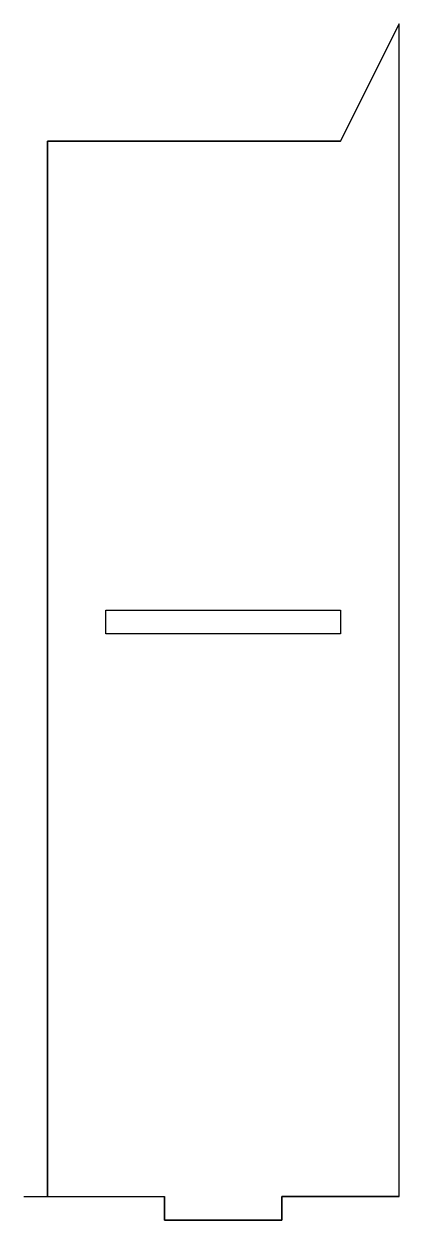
# Model space of a CAD drawing. Header units: inches. Extents: x 0 to 1.6, y 0 to 5.1.
import ezdxf

# ---------------------------------------------------------------- set-up
doc = ezdxf.new("R2010")
doc.units = ezdxf.units.IN
doc.header["$MEASUREMENT"] = 0

msp = doc.modelspace()

# ---------------------------------------------------------------- linework, layer by layer
for p, q in [((1.35, 4.6), (1.6, 5.1)), ((1.6, 0.1), (1.6, 5.1)), ((0.0999, 0.1), (0.1, 4.6)), ((0.1, 4.6), (1.35, 4.6)), ((0, 0.1), (0.6, 0.1)), ((0.6, 0), (0.6, 0.1)), ((1.1, 0.1), (1.1, 0)), ((1.6, 0.1), (1.1, 0.1)), ((1.1, 0), (0.6, 0))]:
    msp.add_line(p, q)
for points in [[(1.1, 0.1), (1.6, 0.1), (1.6, 5.1), (1.35, 4.6), (0.1, 4.6), (0.0999, 0.1), (0.6, 0.1), (0.6, 0), (1.1, 0)], [(0.35, 2.6), (1.35, 2.6), (1.35, 2.5), (0.35, 2.5)]]:
    msp.add_lwpolyline(points, close=True)

doc.saveas('drawing.dxf')
